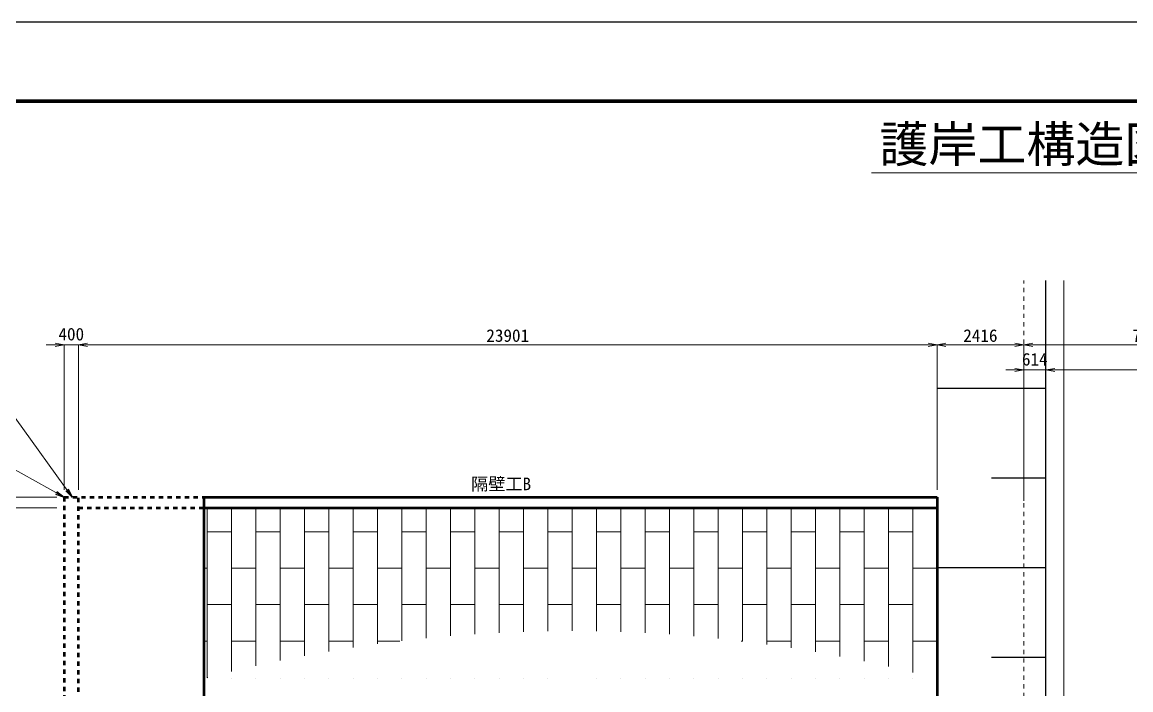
# Model space of a CAD drawing. Header units: millimetres. Extents: x 691041 to 859017, y -32657 to 158873.
# Drawn here: x 728210 to 759074, y 82026 to 100623 of the extents above; entities that cross this region are included whole.
import ezdxf
from ezdxf.enums import TextEntityAlignment as Align

# ---------------------------------------------------------------- set-up
doc = ezdxf.new("R2010")
doc.units = ezdxf.units.MM
doc.header["$LTSCALE"] = 100
doc.header["$PDSIZE"] = 300
doc.linetypes.add('SXF_跳び破線', pattern=[12, 6, -6])
doc.layers.get('Defpoints').update_dxf_attribs({"color": 153})
for name, color, linetype, lineweight in [('D-BYP-STR1', 2, 'Continuous', 13), ('D-BYP-STR2', 6, 'Continuous', 25), ('D-STR', 1, 'Continuous', 50), ('D-STR-DIM', 7, 'Continuous', 13), ('D-STR-HTXT', 7, 'Continuous', 13), ('D-STR-TXT', 7, 'Continuous', 13), ('D-TTL', 2, 'Continuous', 140), ('D-TTL-LINE', 7, 'Continuous', 13), ('D-TTL-TXT', 7, 'Continuous', 13)]:
    doc.layers.add(name, color=color, linetype=linetype, lineweight=lineweight)
doc.styles.add('MS ゴシック', font='MS Gothic.ttf')
doc.styles.add('ＭＳ ゴシック', font='MS Gothic.ttf')
doc.dimstyles.new('DIM-100-F', dxfattribs={"dimscale": 100, "dimtxt": 3.5, "dimasz": 2.5, "dimexe": 0, "dimexo": 2, "dimgap": 0.8, "dimtad": 1, "dimdec": 0, "dimzin": 0, "dimdsep": 46, "dimtxsty": 'MS ゴシック', "dimblk": 'OPEN', "dimcen": 0.1, "dimclrd": 256, "dimclre": 256, "dimclrt": 256, "dimaunit": 1, "dimadec": 4, "dimazin": 0, "dimtfac": 1, "dimtdec": 0, "dimtmove": 2, "dimatfit": 3, "dimldrblk": 'OPEN', "dimfxl": 1, "dimtolj": 1, "dimtzin": 0, "dimlwd": -1, "dimlwe": -1, "dimarcsym": 2})

# ---------------------------------------------------------------- blocks, each defined once
blk = doc.blocks.new('_Open')
at = {"color": 0, "linetype": 'ByBlock', "lineweight": -2}
for p, q in [((-1, 0.17), (0, 0)), ((-1, -0.17), (0, 0)), ((0, 0), (-1, 0))]:
    blk.add_line(p, q, dxfattribs=at)
blk = doc.blocks.new('*D109')
at = {"layer": 'D-STR-DIM', "transparency": 16777216}
for p, q in [((729127, 91636), (728877, 91636)), ((729377, 87593), (729377, 91636)), ((729377, 91636), (729777, 91636)), ((729777, 87593), (729777, 91636)), ((730027, 91636), (730277, 91636))]:
    blk.add_line(p, q, dxfattribs=at)
at = {"layer": 'Defpoints', "color": 0, "transparency": 16777216}
for p in [(729777, 91636), (729377, 87393, 354000), (729777, 87393, 354000)]:
    blk.add_point(p, dxfattribs=at)
at = {"layer": 'D-STR-DIM', "transparency": 16777216, "xscale": 250, "yscale": 250, "zscale": 250}
blk.add_blockref('_Open', (729377, 91636), dxfattribs=at)
at = {"layer": 'D-STR-DIM', "transparency": 16777216, "xscale": 250, "yscale": 250, "zscale": 250, "rotation": 180}
blk.add_blockref('_Open', (729777, 91636), dxfattribs=at)
at = {"layer": 'D-STR-DIM', "transparency": 16777216, "insert": (729577, 91931), "char_height": 350, "attachment_point": 5, "style": 'MS ゴシック'}
blk.add_mtext('\\A1;400', dxfattribs=at)
blk = doc.blocks.new('*D110')
at = {"layer": 'D-STR-DIM', "transparency": 16777216}
for p, q in [((729777, 87593), (729777, 91636)), ((730027, 91636), (753428, 91636)), ((753678, 87593), (753678, 91636))]:
    blk.add_line(p, q, dxfattribs=at)
at = {"layer": 'Defpoints', "color": 0, "transparency": 16777216}
for p in [(753678, 91636), (729777, 87393, 354000), (753678, 87393, 354000)]:
    blk.add_point(p, dxfattribs=at)
at = {"layer": 'D-STR-DIM', "transparency": 16777216, "xscale": 250, "yscale": 250, "zscale": 250, "rotation": 180}
blk.add_blockref('_Open', (729777, 91636), dxfattribs=at)
at = {"layer": 'D-STR-DIM', "transparency": 16777216, "xscale": 250, "yscale": 250, "zscale": 250}
blk.add_blockref('_Open', (753678, 91636), dxfattribs=at)
at = {"layer": 'D-STR-DIM', "transparency": 16777216, "insert": (741727, 91891), "char_height": 350, "attachment_point": 5, "style": 'MS ゴシック'}
blk.add_mtext('\\A1;23901', dxfattribs=at)
blk = doc.blocks.new('*D111')
at = {"layer": 'D-STR-DIM', "transparency": 16777216}
for p, q in [((753678, 87593), (753678, 91636)), ((753928, 91636), (755844, 91636)), ((756094, 87432), (756094, 91636))]:
    blk.add_line(p, q, dxfattribs=at)
at = {"layer": 'Defpoints', "color": 0, "transparency": 16777216}
for p in [(756094, 91636), (753678, 87393, 354000), (756094, 87232, 354000)]:
    blk.add_point(p, dxfattribs=at)
at = {"layer": 'D-STR-DIM', "transparency": 16777216, "xscale": 250, "yscale": 250, "zscale": 250, "rotation": 180}
blk.add_blockref('_Open', (753678, 91636), dxfattribs=at)
at = {"layer": 'D-STR-DIM', "transparency": 16777216, "xscale": 250, "yscale": 250, "zscale": 250}
blk.add_blockref('_Open', (756094, 91636), dxfattribs=at)
at = {"layer": 'D-STR-DIM', "transparency": 16777216, "insert": (754886, 91891), "char_height": 350, "attachment_point": 5, "style": 'MS ゴシック'}
blk.add_mtext('\\A1;2416', dxfattribs=at)
blk = doc.blocks.new('*D112')
at = {"layer": 'D-STR-DIM', "transparency": 16777216}
for p, q in [((756094, 87293), (756094, 91636)), ((756344, 91636), (762844, 91636)), ((763094, 87293), (763094, 91636))]:
    blk.add_line(p, q, dxfattribs=at)
at = {"layer": 'Defpoints', "color": 0, "transparency": 16777216}
for p in [(763094, 91636), (756094, 87093, 354000), (763094, 87093, 354000)]:
    blk.add_point(p, dxfattribs=at)
at = {"layer": 'D-STR-DIM', "transparency": 16777216, "xscale": 250, "yscale": 250, "zscale": 250, "rotation": 180}
blk.add_blockref('_Open', (756094, 91636), dxfattribs=at)
at = {"layer": 'D-STR-DIM', "transparency": 16777216, "xscale": 250, "yscale": 250, "zscale": 250}
blk.add_blockref('_Open', (763094, 91636), dxfattribs=at)
at = {"layer": 'D-STR-DIM', "transparency": 16777216, "insert": (759594, 91891), "char_height": 350, "attachment_point": 5, "style": 'MS ゴシック'}
blk.add_mtext('\\A1;7000', dxfattribs=at)
blk = doc.blocks.new('*D116')
at = {"layer": 'D-STR-DIM', "transparency": 16777216}
for p, q in [((755844, 90936), (755594, 90936)), ((756094, 87432), (756094, 90936)), ((756094, 90936), (756707, 90936)), ((756707, 87432), (756707, 90936)), ((756957, 90936), (757207, 90936))]:
    blk.add_line(p, q, dxfattribs=at)
at = {"layer": 'Defpoints', "color": 0, "transparency": 16777216}
for p in [(756707, 90936), (756094, 87232, 354000), (756707, 87232, 354000)]:
    blk.add_point(p, dxfattribs=at)
at = {"layer": 'D-STR-DIM', "transparency": 16777216, "xscale": 250, "yscale": 250, "zscale": 250}
blk.add_blockref('_Open', (756094, 90936), dxfattribs=at)
at = {"layer": 'D-STR-DIM', "transparency": 16777216, "xscale": 250, "yscale": 250, "zscale": 250, "rotation": 180}
blk.add_blockref('_Open', (756707, 90936), dxfattribs=at)
at = {"layer": 'D-STR-DIM', "transparency": 16777216, "insert": (756400, 91231), "char_height": 350, "attachment_point": 5, "style": 'MS ゴシック'}
blk.add_mtext('\\A1;614', dxfattribs=at)
blk = doc.blocks.new('*D117')
at = {"layer": 'D-STR-DIM', "transparency": 16777216}
for p, q in [((756707, 87432), (756707, 90936)), ((756957, 90936), (762557, 90936)), ((762807, 87593), (762807, 90936))]:
    blk.add_line(p, q, dxfattribs=at)
at = {"layer": 'Defpoints', "color": 0, "transparency": 16777216}
for p in [(762807, 90936), (762807, 87393, 354000), (756707, 87232, 354000)]:
    blk.add_point(p, dxfattribs=at)
at = {"layer": 'D-STR-DIM', "transparency": 16777216, "xscale": 250, "yscale": 250, "zscale": 250, "rotation": 180}
blk.add_blockref('_Open', (756707, 90936), dxfattribs=at)
at = {"layer": 'D-STR-DIM', "transparency": 16777216, "xscale": 250, "yscale": 250, "zscale": 250}
blk.add_blockref('_Open', (762807, 90936), dxfattribs=at)
at = {"layer": 'D-STR-DIM', "transparency": 16777216, "insert": (759757, 91191), "char_height": 350, "attachment_point": 5, "style": 'MS ゴシック'}
blk.add_mtext('\\A1;6100', dxfattribs=at)
blk = doc.blocks.new('*D33')
at = {"layer": 'D-STR-DIM', "transparency": 16777216}
for p, q in [((729177, 87093), (723552, 87093)), ((723552, 75943), (723552, 86843)), ((729177, 75693), (723552, 75693))]:
    blk.add_line(p, q, dxfattribs=at)
at = {"layer": 'Defpoints', "color": 0, "transparency": 16777216}
for p in [(723552, 87093), (729377, 87093), (729377, 75693, 354000)]:
    blk.add_point(p, dxfattribs=at)
at = {"layer": 'D-STR-DIM', "transparency": 16777216, "xscale": 250, "yscale": 250, "zscale": 250}
for p, rotation in [((723552, 87093), 90), ((723552, 75693), 270)]:
    blk.add_blockref('_Open', p, dxfattribs=dict(at, rotation=rotation))
at = {"layer": 'D-STR-DIM', "transparency": 16777216, "insert": (723297, 81393), "char_height": 350, "attachment_point": 5, "rotation": 90, "style": 'MS ゴシック'}
blk.add_mtext('\\A1;11400', dxfattribs=at)
blk = doc.blocks.new('*D34')
at = {"layer": 'D-STR-DIM', "transparency": 16777216}
for p, q in [((729177, 87393), (722852, 87393)), ((722852, 54843), (722852, 87143)), ((729177, 54593), (722852, 54593))]:
    blk.add_line(p, q, dxfattribs=at)
at = {"layer": 'Defpoints', "color": 0, "transparency": 16777216}
for p in [(722852, 87393), (729377, 87393, 354000), (729377, 54593, 354000)]:
    blk.add_point(p, dxfattribs=at)
at = {"layer": 'D-STR-DIM', "transparency": 16777216, "xscale": 250, "yscale": 250, "zscale": 250}
for p, rotation in [((722852, 87393), 90), ((722852, 54593), 270)]:
    blk.add_blockref('_Open', p, dxfattribs=dict(at, rotation=rotation))
at = {"layer": 'D-STR-DIM', "transparency": 16777216, "insert": (722597, 70993), "char_height": 350, "attachment_point": 5, "rotation": 90, "style": 'MS ゴシック'}
blk.add_mtext('\\A1;32800', dxfattribs=at)
blk = doc.blocks.new('*D35')
at = {"layer": 'D-STR-DIM', "transparency": 16777216}
for p, q in [((723552, 87643), (723552, 87893)), ((729177, 87393), (723552, 87393)), ((723552, 87093), (723552, 87393)), ((729177, 87093), (723552, 87093)), ((723552, 86843), (723552, 86593))]:
    blk.add_line(p, q, dxfattribs=at)
at = {"layer": 'Defpoints', "color": 0, "transparency": 16777216}
for p in [(723552, 87393), (729377, 87393, 354000), (729377, 87093)]:
    blk.add_point(p, dxfattribs=at)
at = {"layer": 'D-STR-DIM', "transparency": 16777216, "xscale": 250, "yscale": 250, "zscale": 250}
for p, rotation in [((723552, 87393), 270), ((723552, 87093), 90)]:
    blk.add_blockref('_Open', p, dxfattribs=dict(at, rotation=rotation))
at = {"layer": 'D-STR-DIM', "transparency": 16777216, "insert": (723257, 87243), "char_height": 350, "attachment_point": 5, "rotation": 90, "style": 'MS ゴシック'}
blk.add_mtext('\\A1;300', dxfattribs=at)

msp = doc.modelspace()

# ---------------------------------------------------------------- hatches: boundary and pattern name
at = {"layer": 'D-BYP-STR1'}
h = msp.add_hatch(dxfattribs=at)
h.set_pattern_fill('AR-BRSTD', color=256, scale=10, angle=90)
h.set_pattern_definition([(90, (72880.2, 801694.7), (-677.418, 4e-14), []), (180, (72880.2, 801694.7), (-677.418, -1016), [677.418, -677.418])])
edge = h.paths.add_edge_path()
edge.add_line((733277, 87093.1), (733277, 82341.2))
edge.add_arc((743477.1, 43778.2), 39889.2, 75.18429, 104.81571, ccw=False)
edge.add_line((753677.2, 82341.2), (753677.2, 87093.1))
edge.add_line((753677.2, 87093.1), (733277, 87093.1))

# ---------------------------------------------------------------- linework, layer by layer
at = {"layer": 'D-BYP-STR1', "linetype": 'SXF_跳び破線', "ltscale": 0.2}
msp.add_line((756093.5, 43423), (756093.5, 93423), dxfattribs=at)
at = {"layer": 'D-BYP-STR1'}
msp.add_line((757207.2, 75693.1), (757207.2, 93423), dxfattribs=at)
at = {"layer": 'D-BYP-STR2'}
for p, q in [((756707.2, 76993.1), (756707.2, 93423)), ((756707.2, 90423), (753677.9, 90423)), ((756707.2, 87923), (755192.5, 87923)), ((756707.2, 85423), (753677.9, 85423)), ((756707.2, 82923), (755192.5, 82923))]:
    msp.add_line(p, q, dxfattribs=at)
at = {"layer": 'D-STR', "linetype": 'SXF_跳び破線', "ltscale": 0.2}
for p, q in [((729377, 87393.1), (733273.5, 87393.1)), ((729777, 87093.1), (733273.5, 87093.1))]:
    msp.add_line(p, q, dxfattribs=at)
at = {"layer": 'D-STR', "ltscale": 0.2}
for p, q in [((733273.5, 87393.1), (753677.9, 87393.1)), ((733277, 71893.1), (733277, 87393.1)), ((753677.9, 87393.1), (753677.9, 76693.1)), ((733273.5, 87093.1), (753677.9, 87093.1))]:
    msp.add_line(p, q, dxfattribs=at)
at = {"layer": 'D-STR', "linetype": 'SXF_跳び破線', "ltscale": 0.2}
msp.add_lwpolyline([(729377, 87393.1), (729377, 71893.1), (729777, 71893.1), (729777, 87393.1)], dxfattribs=at)
at = {"layer": 'D-TTL'}
msp.add_line((717185.7, 98423), (797185.7, 98423), dxfattribs=at)
at = {"layer": 'D-TTL-LINE'}
msp.add_line((751852.4, 96423, 354000), (762585.7, 96423, 354000), dxfattribs=at)
at = {"layer": 'Defpoints', "color": 1}
msp.add_lwpolyline([(715135.7, 100623), (715135.7, 41223), (799235.7, 41223), (799235.7, 100623)], close=True, dxfattribs=at)

# ---------------------------------------------------------------- texts
at = {"layer": 'D-STR-TXT', "ltscale": 0.01, "style": 'ＭＳ ゴシック'}
msp.add_text('隔壁工B', height=350, dxfattribs=at).set_placement((741543, 87761.9), align=Align.MIDDLE_CENTER)
at = {"layer": 'D-TTL-TXT', "style": 'MS ゴシック'}
msp.add_text('護岸工構造図(1)', height=1000, dxfattribs=at).set_placement((757185.7, 96423, 354000), align=Align.BOTTOM_CENTER)

# ---------------------------------------------------------------- dimensions: what is measured, and where the dimension line sits
at = {"layer": 'D-STR-DIM'}
for base, p1, p2, picture, middle in [((729777, 91636, -354000), (729377, 87393.1), (729777, 87393.1), '*D109', (729577, 91931, -354000)), ((753677.9, 91636, -354000), (729777, 87393.1), (753677.9, 87393.1), '*D110', (741727.5, 91891, -354000)), ((756093.5, 91636, -354000), (753677.9, 87393.1), (756093.5, 87231.8), '*D111', (754885.7, 91891, -354000)), ((763093.5, 91636, -354000), (756093.5, 87093.1), (763093.5, 87093.1), '*D112', (759593.5, 91891, -354000)), ((756707.2, 90936, -354000), (756093.5, 87231.8), (756707.2, 87231.8), '*D116', (756400.3, 91231, -354000)), ((762807.2, 90936, -354000), (756707.2, 87231.8), (762807.2, 87393.1), '*D117', (759757.2, 91191, -354000))]:
    dim = msp.add_linear_dim(base=base, p1=p1, p2=p2, dimstyle='DIM-100-F', dxfattribs=at)
    dim.commit()
    dim.dimension.update_dxf_attribs({"geometry": picture, "text_midpoint": middle})
for base, p1, p2, picture, middle in [((723551.9, 87393.1, -354000), (729377, 87093.1, -354000), (729377, 87393.1), '*D35', (723256.9, 87243.1, -354000)), ((722851.9, 87393.1, -354000), (729377, 54593.1), (729377, 87393.1), '*D34', (722596.9, 70993.1, -354000)), ((723551.9, 87093.1, -354000), (729377, 75693.1), (729377, 87093.1, -354000), '*D33', (723296.9, 81393.1, -354000))]:
    dim = msp.add_linear_dim(base=base, p1=p1, p2=p2, angle=90, dimstyle='DIM-100-F', dxfattribs=at)
    dim.commit()
    dim.dimension.update_dxf_attribs({"geometry": picture, "text_midpoint": middle})

# ---------------------------------------------------------------- leaders
at = {"layer": 'D-STR-HTXT'}
for points in [[(729604.4, 87393.1, -354000), (728011.1, 89605.6, -354000)], [(729377, 87393.1), (727783.7, 88279.4)]]:
    msp.add_leader(points, dimstyle='DIM-100-F', dxfattribs=at)

doc.saveas('drawing.dxf')
